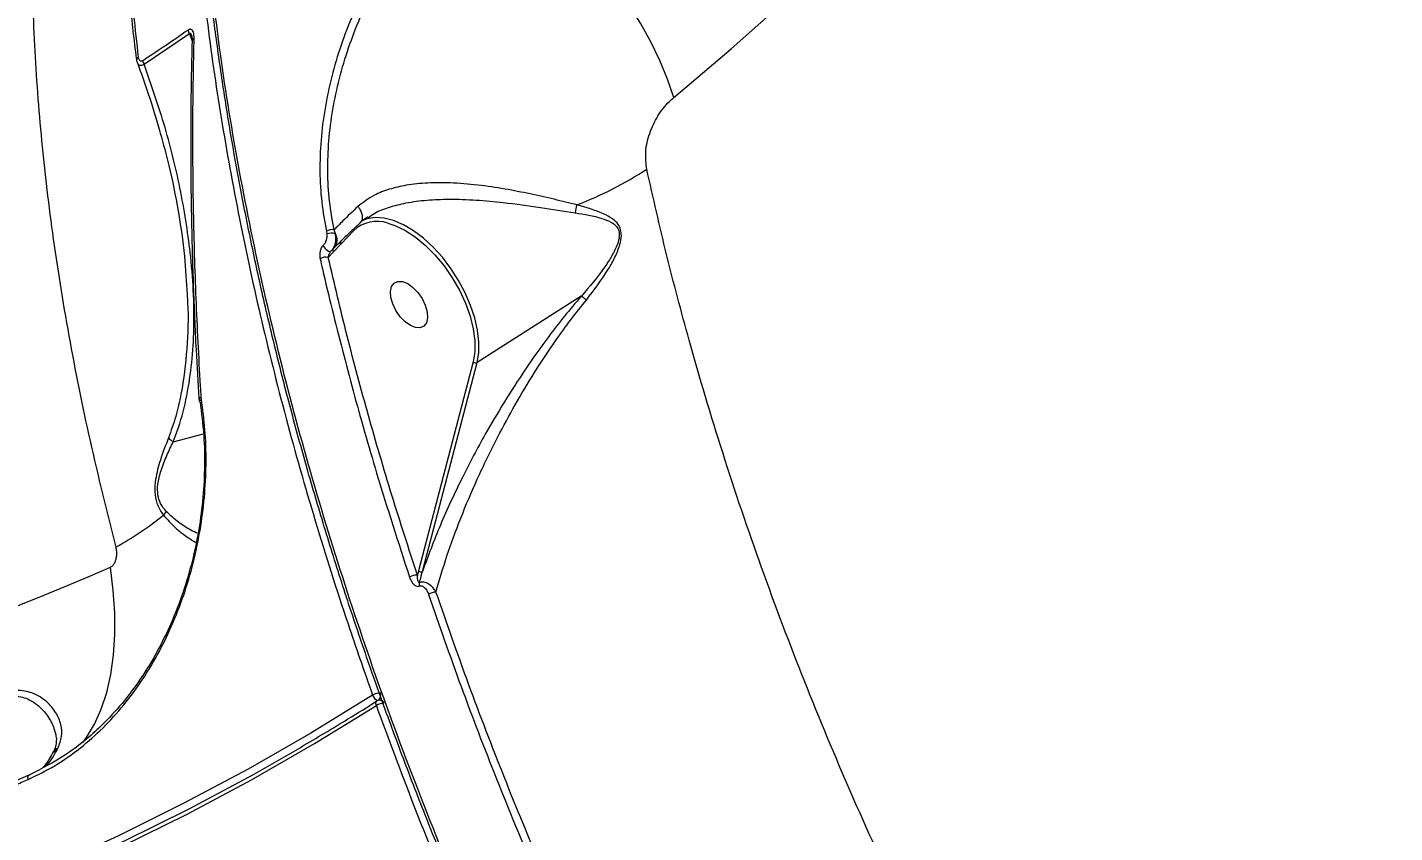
# Model space of a CAD drawing. Header units: millimetres. Extents: x -6028 to 5958, y -6064 to 4137.
# Drawn here: x 838.1 to 1073.1, y -1230.1 to -1091.8 of the extents above; entities that cross this region are included whole.
import ezdxf

# ---------------------------------------------------------------- set-up
doc = ezdxf.new("R2010")
doc.units = ezdxf.units.MM
for name, color, linetype in [('DIKOM_ОБЪЕКТ', 7, 'Continuous'), ('DIKOM_РАЗМЕР_ЗОНА', 7, 'Continuous'), ('DIKOM_РАЗМЕР_ОБЪЕКТА', 7, 'Continuous')]:
    doc.layers.add(name, color=color, linetype=linetype)
doc.styles.add('style1', font='arial.ttf', dxfattribs={"width": 0.8})
doc.dimstyles.new('1-50', dxfattribs={"dimtxt": 300, "dimasz": 200, "dimexe": 100, "dimexo": 0, "dimgap": 100, "dimtad": 1, "dimtxsty": 'style1', "dimcen": 200, "dimclrd": 7, "dimclre": 7, "dimclrt": 7, "dimadec": 1, "dimazin": 2, "dimtfac": 1, "dimtmove": 0, "dimatfit": 2, "dimfxl": 0, "dimlwd": 25, "dimlwe": 18, "dimarcsym": 0})

# ---------------------------------------------------------------- blocks, each defined once
blk = doc.blocks.new('*D9')
at = {"layer": 'Defpoints', "color": 0, "transparency": 16777216}
for p in [(-6027.56, 1459.58), (4556.58, 1382.7), (4556.58, -5964.37)]:
    blk.add_point(p, dxfattribs=at)
at = {"layer": 'DIKOM_РАЗМЕР_ЗОНА', "color": 7, "lineweight": 18, "transparency": 16777216}
for p, q in [((-6027.56, 1459.58), (-6027.56, -6064.37)), ((4556.58, 1382.7), (4556.58, -6064.37))]:
    blk.add_line(p, q, dxfattribs=at)
at = {"layer": 'DIKOM_РАЗМЕР_ЗОНА', "color": 7, "lineweight": 25, "transparency": 16777216}
blk.add_line((-5827.56, -5964.37), (4356.58, -5964.37), dxfattribs=at)
at = {"layer": 'DIKOM_РАЗМЕР_ЗОНА', "color": 7, "transparency": 16777216}
for points in [[(-5827.56, -5931.03), (-5827.56, -5997.7), (-6027.56, -5964.37)], [(4356.58, -5931.03), (4356.58, -5997.7), (4556.58, -5964.37)]]:
    blk.add_solid(points, dxfattribs=at)
at = {"layer": 'DIKOM_РАЗМЕР_ЗОНА', "color": 7, "transparency": 16777216, "insert": (157.08, -5711.2), "char_height": 300, "attachment_point": 5, "style": 'style1'}
blk.add_mtext('10600', dxfattribs=at)
blk = doc.blocks.new('*D11')
at = {"layer": 'Defpoints', "color": 0, "transparency": 16777216}
for p in [(259.43, 2965.58), (1920.55, -3002.33), (4022.59, -3002.33)]:
    blk.add_point(p, dxfattribs=at)
at = {"layer": 'DIKOM_РАЗМЕР_ОБЪЕКТА', "color": 7, "lineweight": 18, "transparency": 16777216}
for p, q in [((259.43, 2965.58), (4122.59, 2965.58)), ((1920.55, -3002.33), (4122.59, -3002.33))]:
    blk.add_line(p, q, dxfattribs=at)
at = {"layer": 'DIKOM_РАЗМЕР_ОБЪЕКТА', "color": 7, "lineweight": 25, "transparency": 16777216}
blk.add_line((4022.59, 2765.58), (4022.59, -2802.33), dxfattribs=at)
at = {"layer": 'DIKOM_РАЗМЕР_ОБЪЕКТА', "color": 7, "transparency": 16777216}
for points in [[(3989.25, 2765.58), (4055.92, 2765.58), (4022.59, 2965.58)], [(3989.25, -2802.33), (4055.92, -2802.33), (4022.59, -3002.33)]]:
    blk.add_solid(points, dxfattribs=at)
at = {"layer": 'DIKOM_РАЗМЕР_ОБЪЕКТА', "color": 7, "transparency": 16777216, "insert": (3769.41, -24.42), "char_height": 300, "attachment_point": 5, "rotation": 90, "style": 'style1'}
blk.add_mtext('6000', dxfattribs=at)
blk = doc.blocks.new('*D12')
at = {"layer": 'Defpoints', "color": 0, "transparency": 16777216}
for p in [(3056.58, 1987.9), (-4027.97, 676.5), (3056.58, -3714.77)]:
    blk.add_point(p, dxfattribs=at)
at = {"layer": 'DIKOM_РАЗМЕР_ОБЪЕКТА', "color": 7, "lineweight": 18, "transparency": 16777216}
for p, q in [((3056.58, 1987.9), (3056.58, -3814.77)), ((-4027.97, 676.5), (-4027.97, -3814.77))]:
    blk.add_line(p, q, dxfattribs=at)
at = {"layer": 'DIKOM_РАЗМЕР_ОБЪЕКТА', "color": 7, "lineweight": 25, "transparency": 16777216}
blk.add_line((-3827.97, -3714.77), (2856.58, -3714.77), dxfattribs=at)
at = {"layer": 'DIKOM_РАЗМЕР_ОБЪЕКТА', "color": 7, "transparency": 16777216}
for points in [[(-3827.97, -3681.44), (-3827.97, -3748.11), (-4027.97, -3714.77)], [(2856.58, -3681.44), (2856.58, -3748.11), (3056.58, -3714.77)]]:
    blk.add_solid(points, dxfattribs=at)
at = {"layer": 'DIKOM_РАЗМЕР_ОБЪЕКТА', "color": 7, "transparency": 16777216, "insert": (20, -3461.6), "char_height": 300, "attachment_point": 5, "style": 'style1'}
blk.add_mtext('7100', dxfattribs=at)

msp = doc.modelspace()

# ---------------------------------------------------------------- linework, layer by layer
at = {"layer": 'DIKOM_ОБЪЕКТ', "color": 7, "linetype": 'Continuous', "lineweight": 15}
for p, q in [((858.219, -1098.167), (866.009, -1092.878)), ((866.009, -1092.878), (866.501, -1094.355)), ((895.321, -1125.396), (893.801, -1126.82)), ((889.544, -1126.845), (889.607, -1127.31)), ((891.078, -1127.27), (890.873, -1126.6)), ((892.045, -1129.034), (894.225, -1126.701)), ((890.774, -1130.368), (892.045, -1129.034)), ((890.93, -1129.642), (890.793, -1129.772)), ((889.848, -1131.337), (890.774, -1130.368)), ((933.338, -1137.978), (915.447, -1149.382)), ((914.75, -1149.298), (905.357, -1185.177)), ((906.054, -1185.261), (915.447, -1149.382)), ((867.697, -1155.628), (867.695, -1155.583)), ((868.036, -1155.376), (868.034, -1155.33)), ((868.07, -1155.711), (868.036, -1155.376)), ((863.209, -1163.003), (868.423, -1161.632)), ((905.357, -1185.177), (905.171, -1185.893)), ((898.829, -1207.37), (899.076, -1207.39)), ((842.678, -1216.329), (842.698, -1216.291)), ((836.218, -1221.195), (838.482, -1220.206)), ((838.485, -1220.205), (838.549, -1220.186))]:
    msp.add_line(p, q, dxfattribs=at)
at = {"layer": 'DIKOM_ОБЪЕКТ', "color": 7, "linetype": 'Continuous', "lineweight": 15, "flags": 128}
for points in [[(949.237, -1103.867), (959.102, -1095.513), (968.784, -1086.866), (978.279, -1077.933), (987.582, -1068.718), (996.688, -1059.226), (1005.591, -1049.463), (1014.287, -1039.433), (1022.77, -1029.143), (1031.037, -1018.598), (1039.082, -1007.803), (1046.902, -996.765), (1054.491, -985.49), (1061.846, -973.984), (1068.963, -962.253)], [(949.237, -1103.867), (948.164, -1100.731), (946.841, -1097.544), (945.28, -1094.334), (943.495, -1091.132), (941.503, -1087.967), (939.322, -1084.867), (936.971, -1081.86), (934.473, -1078.975), (931.849, -1076.237), (929.124, -1073.671), (926.323, -1071.301), (923.472, -1069.149), (920.595, -1067.233), (917.72, -1065.572), (914.872, -1064.181)], [(915.447, -1149.382), (915.721, -1147.705), (915.744, -1145.844), (915.513, -1143.839), (915.034, -1141.734), (914.318, -1139.574), (913.38, -1137.407), (912.241, -1135.279), (910.924, -1133.237), (909.459, -1131.324), (907.877, -1129.583), (906.213, -1128.051), (904.503, -1126.761), (902.784, -1125.741), (901.093, -1125.014), (899.467, -1124.595), (897.941, -1124.493), (896.548, -1124.711), (895.774, -1125)], [(900.094, -1125.444), (901.282, -1125.836), (903.025, -1126.674), (904.786, -1127.821), (906.521, -1129.248), (908.188, -1130.921), (909.748, -1132.801), (911.162, -1134.841), (912.397, -1136.992), (913.423, -1139.203), (914.214, -1141.419), (914.752, -1143.588), (915.024, -1145.657), (915.039, -1147.337)], [(888.981, -1129.286), (889.096, -1129.514), (889.257, -1129.74), (889.451, -1129.947), (889.663, -1130.118), (889.875, -1130.24), (890.071, -1130.302), (890.234, -1130.299), (890.351, -1130.232)], [(901.821, -1135.455), (902.617, -1135.486), (903.503, -1135.838), (904.407, -1136.482), (905.257, -1137.366), (905.983, -1138.419), (906.526, -1139.555), (906.843, -1140.682), (906.908, -1141.709), (906.716, -1142.553), (906.281, -1143.145), (905.64, -1143.438), (904.844, -1143.407), (903.958, -1143.055), (903.054, -1142.411), (902.204, -1141.527), (901.478, -1140.474), (900.934, -1139.338), (900.617, -1138.211), (900.553, -1137.183), (900.745, -1136.34), (901.18, -1135.748), (901.821, -1135.455)], [(915.039, -1147.337), (915.023, -1147.575), (914.75, -1149.298)], [(868.034, -1155.33), (867.912, -1155.378), (867.814, -1155.431), (867.745, -1155.487), (867.705, -1155.544), (867.695, -1155.59)], [(868.036, -1155.376), (867.913, -1155.422), (867.815, -1155.472), (867.745, -1155.526), (867.706, -1155.582), (867.697, -1155.627)], [(868.07, -1155.711), (867.962, -1155.769), (867.873, -1155.832), (867.806, -1155.896), (867.761, -1155.96), (867.741, -1156.023), (867.741, -1156.067)], [(847.714, -1214.584), (848.303, -1213.792), (849.688, -1211.517), (850.856, -1208.945), (851.797, -1206.097), (852.505, -1202.995), (852.974, -1199.662), (853.2, -1196.125), (853.181, -1192.412), (852.918, -1188.55), (852.412, -1184.571)], [(897.475, -1206.529), (886.879, -1213.03), (876.064, -1219.224), (865.04, -1225.106), (853.812, -1230.673), (842.388, -1235.921), (830.777, -1240.847), (818.984, -1245.446), (807.018, -1249.717), (794.887, -1253.657), (782.599, -1257.262), (770.162, -1260.531), (757.584, -1263.461), (744.873, -1266.051), (732.038, -1268.298), (719.086, -1270.202), (706.027, -1271.761), (692.869, -1272.974), (679.621, -1273.84), (666.291, -1274.359), (652.888, -1274.53), (639.421, -1274.353)], [(898.116, -1208.316), (898.066, -1208.142), (898.041, -1207.978), (898.044, -1207.828), (898.075, -1207.699), (898.131, -1207.596), (898.21, -1207.522), (898.21, -1207.522)], [(639.283, -1276.345), (652.791, -1276.522), (666.234, -1276.351), (679.604, -1275.83), (692.893, -1274.962), (706.09, -1273.745), (719.189, -1272.182), (732.179, -1270.272), (745.053, -1268.018), (757.803, -1265.42), (770.419, -1262.481), (782.893, -1259.203), (795.218, -1255.586), (807.386, -1251.635), (819.388, -1247.351), (831.216, -1242.738), (842.863, -1237.797), (854.321, -1232.533), (865.583, -1226.95), (876.64, -1221.05), (887.487, -1214.837), (898.116, -1208.316)], [(885.382, -1215.418), (876.966, -1220.2), (865.915, -1226.096), (854.661, -1231.677), (843.21, -1236.937), (831.57, -1241.874), (819.75, -1246.485), (807.755, -1250.766), (795.596, -1254.715), (783.278, -1258.329), (770.812, -1261.606), (758.203, -1264.543), (745.462, -1267.139), (732.596, -1269.391), (719.614, -1271.3), (706.524, -1272.862), (693.335, -1274.078), (680.055, -1274.946), (666.693, -1275.466), (653.258, -1275.637), (639.759, -1275.46)], [(838.292, -1221.005), (838.265, -1220.85), (838.256, -1220.703), (838.264, -1220.567), (838.29, -1220.448), (838.333, -1220.347), (838.392, -1220.269), (838.465, -1220.215), (838.485, -1220.205)]]:
    msp.add_lwpolyline(points, dxfattribs=at)
at = {"layer": 'DIKOM_ОБЪЕКТ', "color": 7, "linetype": 'Continuous', "lineweight": 15}
for centre, radius, start, end in [((867.339, -1091.965), 1.613, 191.74581, 214.46777), ((866.881, -1094.09), 0.387, 101.19977, 169.24218), ((857.473, -1097.413), 0.521, 113.70062, 179.08596), ((859.585, -1097.276), 1.632, 190.62283, 213.10686), ((909.92, -1063.224), 63.292, 290.98546, 303.21029), ((937.284, -1124.079), 5.016, 159.45002, 175.40431), ((898.24, -1131.119), 5.97, 71.90283, 132.26038), ((890.529, -1128.461), 1.892, 79.53469, 121.36024), ((890.403, -1129.518), 2.347, 73.294, 109.83068), ((889.359, -1128.354), 2.032, 320.65068, 32.21643), ((894.655, -1126.371), 0.542, 194.43575, 217.39337), ((891.106, -1130.078), 0.441, 140.43918, 221.16801), ((892.386, -1128.743), 0.448, 142.08373, 220.49342), ((889.441, -1133.145), 1.854, 77.31252, 122.07887), ((915.158, -1148.847), 0.608, 227.79444, 298.33096), ((867.927, -1156.031), 0.189, 190.82577, 237.74558), ((823.079, -1127.027), 61.974, 299.2287, 308.36289), ((863.852, -1176.852), 2.617, 134.43959, 151.93467), ((679.474, -787.581), 433.023, 275.91279, 293.53909), ((905.079, -1188.232), 2.342, 87.74432, 122.56521), ((905.766, -1184.726), 0.608, 227.79444, 298.33096), ((906.548, -1187.539), 1.072, 162.77926, 193.78099), ((908.393, -1191.312), 2.479, 90.62079, 122.18981), ((898.829, -1208.648), 2.515, 90.35035, 122.56078), ((898.871, -1206.104), 1.459, 196.93322, 248.17046), ((898.746, -1208.367), 1, 85.25648, 122.39774), ((897.692, -1206.546), 1.195, 315.18164, 20.18336), ((898.724, -1208.118), 0.756, 15.50386, 82.04648), ((899.483, -1210.455), 2.539, 90.69499, 122.58346), ((844.068, -1217.052), 1.567, 115.02125, 150.96658), ((668.145, -834.407), 422.384, 293.41931, 293.75496)]:
    msp.add_arc(centre, radius, start, end, dxfattribs=at)
for points, knots in [([(1044.382, -873.65), (1046.016, -875.991), (1050.453, -882.346), (1058.629, -892.904), (1069.169, -905.34), (1080.789, -917.928), (1093.411, -930.604), (1106.985, -943.311), (1121.474, -956.009), (1136.874, -968.677), (1153.14, -981.294), (1170.215, -993.821), (1188.018, -1006.201), (1206.466, -1018.375), (1225.508, -1030.303), (1245.125, -1041.961), (1265.271, -1053.334), (1285.88, -1064.389), (1306.854, -1075.076), (1328.098, -1085.345), (1349.546, -1095.158), (1371.167, -1104.491), (1392.922, -1113.338), (1414.741, -1121.675), (1436.523, -1129.465), (1458.167, -1136.671), (1479.603, -1143.263), (1500.791, -1149.22), (1521.701, -1154.543), (1542.271, -1159.222), (1562.405, -1163.236), (1582.009, -1166.566), (1600.128, -1169.07), (1616.836, -1170.853), (1632.219, -1172.023), (1647.096, -1172.666), (1661.4, -1172.778), (1675.008, -1172.364), (1687.883, -1171.423), (1698.805, -1170.157), (1705.271, -1169.07), (1707.906, -1168.627)], [0, 0, 0, 0, 0.0156527, 0.0424896, 0.0694114, 0.0963762, 0.1233409, 0.1502626, 0.1770997, 0.2039369, 0.2308584, 0.2578232, 0.284788, 0.3117096, 0.3385468, 0.3653838, 0.3923055, 0.4192702, 0.446235, 0.4731567, 0.4999936, 0.5268307, 0.5537525, 0.5807171, 0.6076819, 0.6346036, 0.6614406, 0.6882777, 0.7151994, 0.7421641, 0.7691289, 0.7960503, 0.8228874, 0.8459665, 0.8691682, 0.8923973, 0.9156263, 0.9388281, 0.9615879, 0.984348, 1, 1, 1, 1]), ([(897.243, -915.805), (894.941, -919.546), (890.212, -927.231), (884.119, -940.046), (878.736, -953.891), (874.278, -968.609), (870.75, -984.165), (868.145, -1000.523), (866.461, -1017.624), (865.704, -1035.387), (865.879, -1053.731), (866.947, -1071.724), (868.759, -1089.268), (871.172, -1106.274), (874.277, -1123.606), (878.058, -1141.186), (882.477, -1158.855), (887.525, -1176.568), (892.543, -1192.441), (896.047, -1202.45), (897.475, -1206.529)], [0, 0, 0, 0, 0.0574855, 0.1180997, 0.1786173, 0.2389445, 0.2992719, 0.3597893, 0.4204035, 0.4810178, 0.5415354, 0.6018626, 0.6537402, 0.7058932, 0.7581081, 0.8103229, 0.8624761, 0.913644, 0.9648121, 1, 1, 1, 1]), ([(722.659, -1215.457), (723.635, -1209.312), (725.587, -1197.021), (728.995, -1178.891), (732.753, -1161.03), (737.032, -1142.895), (741.847, -1124.634), (747.227, -1106.371), (753.049, -1088.587), (759.311, -1071.37), (766, -1054.8), (772.892, -1039.411), (779.941, -1025.205), (787.102, -1012.156), (794.567, -999.898), (802.321, -988.512), (810.342, -978.063), (818.629, -968.579), (827.159, -960.152), (835.952, -952.811), (844.878, -946.714), (853.727, -941.961), (862.425, -938.629), (868.87, -936.788), (872.461, -936.412), (873.218, -936.333)], [0, 0, 0, 0, 0.0407531, 0.0815061, 0.122665, 0.1638237, 0.2093236, 0.2548588, 0.3003584, 0.3471993, 0.3940787, 0.4409187, 0.4849875, 0.5290893, 0.5731572, 0.6184971, 0.663874, 0.7092134, 0.7561928, 0.803173, 0.8508272, 0.8984822, 0.9432401, 0.9880331, 1, 1, 1, 1]), ([(862.443, -976.113), (861.698, -977.331), (858.673, -982.28), (854.402, -991.686), (849.609, -1004.237), (845.796, -1017.342), (842.764, -1031.278), (840.574, -1046.052), (839.241, -1061.627), (838.793, -1077.566), (839.187, -1093.789), (840.366, -1110.219), (842.342, -1127.215), (845.157, -1144.75), (848.747, -1162.759), (851.81, -1174.995), (853.341, -1181.11)], [0, 0, 0, 0, 0.0258106, 0.1048307, 0.179047, 0.2533224, 0.3275399, 0.4039209, 0.4803626, 0.5567441, 0.6296187, 0.7025463, 0.7754215, 0.8502621, 0.9251593, 1, 1, 1, 1]), ([(857.264, -1096.937), (856.71, -1092.115), (855.604, -1082.47), (854.603, -1068.309), (854.047, -1054.368), (854.126, -1045.332), (854.166, -1040.814)], [0, 0, 0, 0, 0.2491209, 0.4982426, 0.7491206, 1, 1, 1, 1]), ([(902.97, -1074.123), (901.719, -1075.897), (899.415, -1079.166), (896.482, -1084.402), (894.044, -1089.541), (891.996, -1094.857), (890.383, -1100.283), (889.22, -1105.751), (888.525, -1111.212), (888.347, -1116.594), (888.629, -1121.856), (889.239, -1125.184), (889.544, -1126.845)], [0, 0, 0, 0, 0.11668125, 0.21508447, 0.31379749, 0.41220189, 0.51006029, 0.60822683, 0.70608456, 0.80395488, 0.9021335, 1, 1, 1, 1]), ([(890.873, -1126.6), (890.575, -1124.975), (889.978, -1121.718), (889.704, -1116.569), (889.881, -1111.302), (890.565, -1105.956), (891.707, -1100.602), (893.291, -1095.29), (895.302, -1090.084), (897.695, -1085.05), (900.572, -1079.921), (902.833, -1076.718), (904.06, -1074.98)], [0, 0, 0, 0, 0.09777306, 0.19585847, 0.29363184, 0.39145778, 0.48959397, 0.58742491, 0.68589649, 0.78468072, 0.88315455, 1, 1, 1, 1]), ([(1342.219, -1601.168), (1339.601, -1601.591), (1332.547, -1602.73), (1320.618, -1603.637), (1306.354, -1603.599), (1291.506, -1602.385), (1276.111, -1599.969), (1260.207, -1596.325), (1244.147, -1591.534), (1227.987, -1585.641), (1211.789, -1578.71), (1195.288, -1570.63), (1178.529, -1561.379), (1161.566, -1550.961), (1144.772, -1539.606), (1128.201, -1527.374), (1111.901, -1514.345), (1095.605, -1500.307), (1079.372, -1485.264), (1063.262, -1469.247), (1047.812, -1452.802), (1033.051, -1436.034), (1018.989, -1419.044), (1005.219, -1401.355), (991.797, -1382.996), (978.776, -1364.012), (966.27, -1344.555), (954.329, -1324.677), (942.991, -1304.438), (932.228, -1283.768), (922.104, -1262.722), (912.669, -1241.366), (904.133, -1220.169), (896.502, -1199.202), (889.764, -1178.525), (883.813, -1157.803), (878.696, -1137.105), (874.474, -1116.515), (871.362, -1097.656), (870, -1085.847), (869.398, -1080.624)], [0, 0, 0, 0, 0.0156515, 0.0421673, 0.0687038, 0.0952198, 0.1225059, 0.1498143, 0.1771005, 0.2036164, 0.2301528, 0.2566688, 0.2839549, 0.3112633, 0.3385496, 0.3650654, 0.391602, 0.4181179, 0.4454041, 0.4727125, 0.4999987, 0.5255599, 0.5511394, 0.5767007, 0.6029495, 0.6292179, 0.6554666, 0.6819826, 0.7085191, 0.7350351, 0.7623213, 0.7896298, 0.8169161, 0.8434321, 0.8699686, 0.8964846, 0.9237708, 0.9510793, 0.9783655, 1, 1, 1, 1]), ([(856.954, -1097.405), (856.944, -1097.334), (856.502, -1094.059), (855.976, -1089.217), (855.56, -1084.5), (855.42, -1082.909)], [0, 0, 0, 0, 0.01457, 0.6677799, 1, 1, 1, 1]), ([(1341.008, -1601.411), (1340.497, -1601.506), (1337.789, -1602.011), (1332.75, -1602.648), (1325.905, -1603.311), (1318.947, -1603.667), (1311.905, -1603.745), (1304.777, -1603.538), (1297.559, -1603.05), (1290.25, -1602.279), (1282.848, -1601.227), (1275.351, -1599.893), (1267.757, -1598.277), (1260.064, -1596.377), (1252.268, -1594.193), (1244.376, -1591.726), (1236.415, -1588.984), (1228.416, -1585.978), (1220.403, -1582.715), (1212.379, -1579.198), (1204.341, -1575.426), (1196.287, -1571.4), (1188.212, -1567.117), (1180.116, -1562.577), (1171.997, -1557.778), (1163.851, -1552.72), (1155.676, -1547.399), (1147.474, -1541.817), (1139.264, -1535.987), (1131.081, -1529.933), (1122.955, -1523.675), (1114.896, -1517.223), (1106.898, -1510.573), (1098.96, -1503.724), (1091.078, -1496.674), (1083.249, -1489.42), (1075.472, -1481.962), (1067.744, -1474.296), (1060.064, -1466.421), (1052.429, -1458.332), (1044.854, -1450.047), (1037.373, -1441.6), (1030.012, -1433.021), (1022.782, -1424.324), (1015.676, -1415.5), (1008.693, -1406.55), (1001.833, -1397.473), (995.095, -1388.268), (988.479, -1378.938), (981.987, -1369.481), (975.617, -1359.898), (969.37, -1350.188), (963.254, -1340.361), (957.283, -1330.445), (951.478, -1320.469), (945.851, -1310.454), (940.402, -1300.403), (935.132, -1290.316), (930.039, -1280.193), (925.124, -1270.034), (920.386, -1259.839), (915.827, -1249.608), (911.445, -1239.341), (907.242, -1229.039), (903.22, -1218.707), (899.388, -1208.367), (895.758, -1198.053), (892.34, -1187.791), (889.137, -1177.589), (886.147, -1167.447), (883.371, -1157.362), (880.807, -1147.335), (878.456, -1137.367), (876.318, -1127.458), (874.393, -1117.608), (872.681, -1107.816), (871.189, -1098.089), (869.988, -1089.166), (869.385, -1083.537), (869.123, -1081.088)], [0, 0, 0, 0, 0.0030782, 0.0163405, 0.0296135, 0.0428228, 0.055974, 0.0690814, 0.0821601, 0.0952248, 0.1082899, 0.1213668, 0.1344688, 0.1476106, 0.1608066, 0.1740715, 0.1873725, 0.2006224, 0.2138062, 0.2269396, 0.2400371, 0.2531137, 0.2661847, 0.279263, 0.2923601, 0.3054908, 0.3186699, 0.3319123, 0.3452118, 0.3584902, 0.371691, 0.3848363, 0.3979408, 0.4110198, 0.4240877, 0.4371602, 0.4502468, 0.4633624, 0.4765219, 0.4897402, 0.5030275, 0.5163125, 0.5295082, 0.5426617, 0.5557837, 0.5688851, 0.5819761, 0.5950675, 0.608168, 0.6212865, 0.6344338, 0.6476206, 0.6608573, 0.674109, 0.6873214, 0.7004888, 0.7136219, 0.7267314, 0.7398275, 0.7529211, 0.7660213, 0.7791364, 0.7922771, 0.8054535, 0.8186766, 0.8319339, 0.8451661, 0.8583476, 0.8714922, 0.8846101, 0.897712, 0.9108083, 0.923909, 0.9370216, 0.9501565, 0.963324, 0.9765346, 0.9897901, 1, 1, 1, 1]), ([(865.76, -1092.293), (865.289, -1092.622), (862.936, -1094.268), (860.34, -1096.025), (858.202, -1097.432), (857.982, -1097.577)], [0, 0, 0, 0, 0.1831651, 0.9158801, 1, 1, 1, 1]), ([(866.806, -1093.711), (866.793, -1093.36), (866.774, -1092.862), (866.545, -1092.373), (866.325, -1092.175), (866.072, -1092.145), (865.888, -1092.208), (865.786, -1092.276), (865.76, -1092.293)], [0, 0, 0, 0, 0.4029603, 0.5733134, 0.7451117, 0.8533541, 0.9617077, 1, 1, 1, 1]), ([(866.009, -1092.878), (866.016, -1092.866), (866.029, -1092.841), (866.056, -1092.811), (866.081, -1092.799), (866.109, -1092.798), (866.143, -1092.808), (866.227, -1092.879), (866.33, -1093.073), (866.396, -1093.259), (866.433, -1093.362)], [0, 0, 0, 0, 0.05223315, 0.10621612, 0.16055428, 0.1774114, 0.23614893, 0.31389821, 0.62203217, 1, 1, 1, 1]), ([(867.686, -1155.591), (867.514, -1152.797), (867.116, -1146.321), (866.693, -1136.252), (866.382, -1125.366), (866.252, -1114.553), (866.277, -1104.086), (866.432, -1097.283), (866.507, -1094.019)], [0, 0, 0, 0, 0.1330431, 0.3083696, 0.4839857, 0.660084, 0.8368559, 1, 1, 1, 1]), ([(866.495, -1094.018), (866.498, -1093.959), (866.508, -1093.762), (866.479, -1093.521), (866.445, -1093.408), (866.434, -1093.37)], [0, 0, 0, 0, 0.2230221, 0.7440139, 1, 1, 1, 1]), ([(868.034, -1155.33), (867.994, -1154.7), (867.797, -1151.548), (867.345, -1143.377), (866.841, -1130.896), (866.585, -1117.229), (866.574, -1104.829), (866.729, -1097.417), (866.806, -1093.711)], [0, 0, 0, 0, 0.0299889, 0.1499478, 0.3900563, 0.6301647, 0.8150822, 1, 1, 1, 1]), ([(857.982, -1097.577), (857.934, -1097.603), (857.833, -1097.658), (857.675, -1097.662), (857.523, -1097.587), (857.348, -1097.367), (857.298, -1097.111), (857.264, -1096.937)], [0, 0, 0, 0, 0.1212783, 0.2522811, 0.4115701, 0.5993469, 1, 1, 1, 1]), ([(857.1, -1097.967), (857.072, -1097.903), (856.992, -1097.724), (856.977, -1097.527), (856.967, -1097.401)], [0, 0, 0, 0, 0.3569228, 1, 1, 1, 1]), ([(857.104, -1097.98), (857.106, -1097.998), (857.127, -1098.166), (857.361, -1098.313), (857.766, -1098.349), (858.081, -1098.222), (858.219, -1098.167)], [0, 0, 0, 0, 0.045667, 0.4243599, 0.7487173, 1, 1, 1, 1]), ([(861.02, -1110.011), (860.979, -1109.852), (860.408, -1107.649), (859.144, -1103.621), (857.772, -1099.798), (857.117, -1097.975)], [0, 0, 0, 0, 0.0391009, 0.5418471, 1, 1, 1, 1]), ([(863.209, -1163.003), (863.443, -1162.401), (864.346, -1160.079), (865.498, -1155.805), (866.402, -1150.144), (866.815, -1144.129), (866.773, -1137.821), (866.162, -1129.729), (864.659, -1120.09), (861.992, -1109.004), (859.476, -1101.777), (858.219, -1098.167)], [0, 0, 0, 0, 0.03107158, 0.11983905, 0.20895376, 0.29792973, 0.39682518, 0.49574359, 0.6636325, 0.83197286, 1, 1, 1, 1]), ([(944.586, -1116.179), (944.472, -1115.209), (944.238, -1113.237), (944.992, -1109.967), (946.43, -1106.941), (947.988, -1104.958), (948.986, -1104.087), (949.237, -1103.867)], [0, 0, 0, 0, 0.21871283, 0.44478587, 0.67941239, 0.91919803, 1, 1, 1, 1]), ([(860.999, -1109.971), (861.509, -1111.834), (862.72, -1116.26), (864.11, -1123.331), (865.214, -1130.742), (865.473, -1135.541), (865.591, -1137.743)], [0, 0, 0, 0, 0.20349271, 0.48323986, 0.76294668, 1, 1, 1, 1]), ([(1328.002, -1543.282), (1323.542, -1542.888), (1314.618, -1542.099), (1300.792, -1539.592), (1286.56, -1536.093), (1271.92, -1531.473), (1256.923, -1525.746), (1241.896, -1519.033), (1226.894, -1511.38), (1211.966, -1502.854), (1196.869, -1493.315), (1181.651, -1482.754), (1166.363, -1471.183), (1151.337, -1458.853), (1136.619, -1445.825), (1122.247, -1432.171), (1107.99, -1417.672), (1093.906, -1402.344), (1080.048, -1386.22), (1066.714, -1369.645), (1053.937, -1352.685), (1041.74, -1335.413), (1029.93, -1317.558), (1018.568, -1299.158), (1007.705, -1280.264), (997.57, -1261.275), (988.183, -1242.256), (979.546, -1223.272), (971.527, -1204.031), (964.184, -1184.591), (957.552, -1165.012), (952.2, -1147.078), (947.881, -1130.789), (945.685, -1121.052), (944.586, -1116.179)], [0, 0, 0, 0, 0.0311784, 0.0623811, 0.0935593, 0.1256442, 0.1577553, 0.1898401, 0.2210202, 0.2522243, 0.2834045, 0.3154899, 0.347601, 0.3796861, 0.410889, 0.4421159, 0.4733189, 0.5054256, 0.5375585, 0.5696653, 0.6009196, 0.6321979, 0.6634521, 0.69561, 0.7277939, 0.7599519, 0.7912842, 0.8226406, 0.8539729, 0.886209, 0.9184711, 0.9507073, 0.9753304, 1, 1, 1, 1]), ([(932.587, -1122.319), (931.296, -1121.999), (928.711, -1121.359), (924.563, -1120.421), (920.166, -1119.559), (915.544, -1118.864), (911.06, -1118.491), (906.927, -1118.503), (903.41, -1118.862), (900.338, -1119.586), (897.401, -1120.693), (895.837, -1121.903), (894.946, -1122.592)], [0, 0, 0, 0, 0.1075947, 0.2154933, 0.3229199, 0.4368071, 0.5505789, 0.6441634, 0.7376633, 0.8166147, 0.895512, 1, 1, 1, 1]), ([(894.946, -1122.592), (894.057, -1123.439), (892.583, -1124.845), (891.359, -1126.101), (890.873, -1126.6)], [0, 0, 0, 0, 0.6025777, 1, 1, 1, 1]), ([(894.946, -1122.592), (894.974, -1122.626), (895.13, -1122.819), (895.415, -1123.259), (895.675, -1123.931), (895.717, -1124.618), (895.581, -1125.133), (895.359, -1125.316), (895.281, -1125.38)], [0, 0, 0, 0, 0.0357671, 0.2003045, 0.4258018, 0.6512866, 0.8768121, 1, 1, 1, 1]), ([(896.693, -1124.493), (897.065, -1124.224), (898.119, -1123.464), (900.371, -1122.664), (903.362, -1121.891), (906.805, -1121.448), (910.868, -1121.285), (915.285, -1121.445), (920.599, -1121.942), (926.395, -1122.74), (930.32, -1123.365), (932.284, -1123.678)], [0, 0, 0, 0, 0.0446269, 0.1261516, 0.2077513, 0.306311, 0.4049764, 0.5270509, 0.6492514, 0.8245034, 1, 1, 1, 1]), ([(934.214, -1138.668), (935.545, -1136.928), (937.349, -1134.57), (939.161, -1131.293), (939.949, -1129.371), (940.275, -1127.742), (940.153, -1126.551), (939.644, -1125.51), (938.615, -1124.593), (936.318, -1123.39), (934.153, -1122.768), (932.587, -1122.319)], [0, 0, 0, 0, 0.26576997, 0.36028444, 0.45433484, 0.51778071, 0.56330744, 0.60859381, 0.68033065, 0.76888851, 1, 1, 1, 1]), ([(896.665, -1124.406), (896.642, -1124.419), (896.125, -1124.702), (895.671, -1125.049), (895.336, -1125.415), (895.327, -1125.425)], [0, 0, 0, 0, 0.0435887, 0.9735688, 1, 1, 1, 1]), ([(932.284, -1123.678), (933.848, -1123.938), (935.994, -1124.296), (938.307, -1125.147), (939.336, -1125.852), (939.835, -1126.743), (939.911, -1127.818), (939.495, -1129.313), (938.621, -1131.075), (936.633, -1134.124), (934.796, -1136.38), (933.348, -1137.974), (933.346, -1137.975)], [0, 0, 0, 0, 0.2369788, 0.325275, 0.3938178, 0.4351354, 0.4764572, 0.5364573, 0.6308614, 0.7257839, 0.9996809, 1, 1, 1, 1]), ([(889.607, -1127.31), (889.607, -1127.554), (889.607, -1127.997), (889.438, -1128.608), (889.22, -1129.037), (889.05, -1129.215), (888.981, -1129.286)], [0, 0, 0, 0, 0.3466962, 0.6312624, 0.8513109, 1, 1, 1, 1]), ([(890.351, -1130.232), (890.459, -1130.12), (890.72, -1129.85), (891.025, -1129.208), (891.214, -1128.297), (891.126, -1127.629), (891.078, -1127.27)], [0, 0, 0, 0, 0.1616015, 0.3913287, 0.6723974, 1, 1, 1, 1]), ([(893.801, -1126.82), (893.765, -1126.854), (893.06, -1127.515), (892.084, -1128.472), (891.249, -1129.328), (890.937, -1129.646)], [0, 0, 0, 0, 0.0330883, 0.6396184, 1, 1, 1, 1]), ([(888.981, -1129.286), (888.949, -1129.317), (888.827, -1129.435), (888.63, -1129.735), (888.441, -1130.251), (888.353, -1130.908), (888.421, -1131.345), (888.456, -1131.574)], [0, 0, 0, 0, 0.0579584, 0.2244955, 0.4300426, 0.7004753, 1, 1, 1, 1]), ([(890.793, -1129.772), (890.662, -1129.908), (890.514, -1130.062), (890.368, -1130.215), (890.351, -1130.232)], [0, 0, 0, 0, 0.886391, 1, 1, 1, 1]), ([(888.456, -1131.574), (888.589, -1132.152), (889.25, -1135.041), (891.049, -1142.582), (894.076, -1154.258), (898.431, -1169.587), (901.891, -1180.292), (903.819, -1186.259)], [0, 0, 0, 0, 0.0321571, 0.1607925, 0.4182833, 0.675774, 1, 1, 1, 1]), ([(889.848, -1131.337), (889.878, -1131.217), (889.934, -1130.997), (890.058, -1130.684), (890.175, -1130.457), (890.262, -1130.331), (890.312, -1130.27), (890.339, -1130.244), (890.351, -1130.232)], [0, 0, 0, 0, 0.3535962, 0.6500361, 0.8418635, 0.9245389, 0.9644312, 1, 1, 1, 1]), ([(905.171, -1185.893), (903.682, -1181.314), (900.704, -1172.157), (896.708, -1158.479), (893.032, -1144.85), (890.909, -1135.841), (889.848, -1131.337)], [0, 0, 0, 0, 0.24931394, 0.49862839, 0.74931524, 1, 1, 1, 1]), ([(865.591, -1137.743), (865.625, -1138.204), (865.856, -1141.329), (865.648, -1147.081), (864.881, -1153.6), (863.706, -1158.682), (862.831, -1161.117), (862.394, -1162.335)], [0, 0, 0, 0, 0.0540368, 0.3658629, 0.6792799, 0.8396741, 1, 1, 1, 1]), ([(933.338, -1137.978), (932.366, -1139.119), (930.422, -1141.402), (927.185, -1145.607), (923.677, -1150.545), (920.062, -1156.166), (916.419, -1162.357), (912.651, -1169.47), (908.953, -1177.403), (907.021, -1182.642), (906.054, -1185.261)], [0, 0, 0, 0, 0.0717658, 0.1435713, 0.2576765, 0.3721853, 0.4865172, 0.6397329, 0.8198582, 1, 1, 1, 1]), ([(908.366, -1188.833), (908.959, -1186.779), (910.146, -1182.667), (912.548, -1176.162), (915.443, -1169.335), (918.608, -1162.808), (921.933, -1156.662), (925.252, -1151.09), (928.492, -1146.201), (931.494, -1142.045), (933.307, -1139.793), (934.214, -1138.668)], [0, 0, 0, 0, 0.1352776, 0.2707745, 0.4060431, 0.549022, 0.6552676, 0.7616625, 0.8676956, 0.9338665, 1, 1, 1, 1]), ([(933.346, -1137.975), (933.345, -1137.975), (933.344, -1137.975), (933.341, -1137.976), (933.339, -1137.977), (933.338, -1137.978)], [0, 0, 0, 0, 0.23559391, 0.55660319, 1, 1, 1, 1]), ([(934.214, -1138.668), (934.184, -1138.643), (933.998, -1138.488), (933.651, -1138.205), (933.454, -1138.056), (933.346, -1137.975)], [0, 0, 0, 0, 0.0793486, 0.4971112, 1, 1, 1, 1]), ([(838.292, -1221.005), (839.846, -1220.248), (842.952, -1218.734), (847.252, -1215.701), (851.206, -1212.196), (854.778, -1208.257), (858.009, -1203.884), (860.851, -1199.115), (863.293, -1194.029), (865.314, -1188.69), (866.885, -1183.165), (868.013, -1177.532), (868.695, -1171.897), (868.919, -1166.343), (868.753, -1160.912), (868.298, -1157.443), (868.07, -1155.711)], [0, 0, 0, 0, 0.0751076, 0.1502154, 0.2212814, 0.292578, 0.363645, 0.4347699, 0.5061236, 0.5772479, 0.6483396, 0.7196593, 0.7907512, 0.8604284, 0.9303193, 1, 1, 1, 1]), ([(867.742, -1156.066), (867.738, -1156.042), (867.715, -1155.898), (867.707, -1155.75), (867.7, -1155.627)], [0, 0, 0, 0, 0.1684636, 1, 1, 1, 1]), ([(867.826, -1156.191), (868.067, -1158.061), (868.549, -1161.8), (868.655, -1167.532), (868.321, -1173.206), (867.554, -1178.759), (866.353, -1184.26), (864.705, -1189.632), (862.636, -1194.81), (860.161, -1199.728), (857.284, -1204.31), (854.049, -1208.511), (849.939, -1212.836), (844.824, -1217.013), (840.641, -1219.128), (838.549, -1220.186)], [0, 0, 0, 0, 0.0766081, 0.1532166, 0.2242321, 0.2954732, 0.3664889, 0.437487, 0.5087108, 0.5797094, 0.6506983, 0.7219123, 0.7929009, 0.8964503, 1, 1, 1, 1]), ([(862.394, -1162.335), (861.912, -1163.589), (861.238, -1165.34), (860.514, -1167.793), (860.121, -1169.616), (859.973, -1171.634), (860.369, -1173.756), (861.042, -1174.962), (861.49, -1175.551), (861.542, -1175.621)], [0, 0, 0, 0, 0.2865129, 0.4002739, 0.5163002, 0.6574653, 0.7993939, 0.976352, 1, 1, 1, 1]), ([(862.394, -1162.335), (862.409, -1162.354), (862.496, -1162.466), (862.729, -1162.699), (863.034, -1162.895), (863.201, -1163.002)], [0, 0, 0, 0, 0.0843584, 0.4973066, 1, 1, 1, 1]), ([(862.019, -1174.983), (861.665, -1174.559), (861.027, -1173.794), (860.503, -1172.144), (860.516, -1170.124), (861.128, -1167.798), (862.085, -1165.352), (862.844, -1163.778), (863.2, -1163.003), (863.201, -1163.002)], [0, 0, 0, 0, 0.15956294, 0.2875425, 0.41504223, 0.59346427, 0.79620992, 0.99972661, 1, 1, 1, 1]), ([(863.201, -1163.002), (863.202, -1163.003), (863.204, -1163.004), (863.206, -1163.003), (863.208, -1163.003), (863.209, -1163.003)], [0, 0, 0, 0, 0.3366181, 0.8201395, 1, 1, 1, 1]), ([(861.542, -1175.621), (862.208, -1176.351), (863.555, -1177.83), (865.527, -1179.364), (866.614, -1179.995), (867.142, -1180.302)], [0, 0, 0, 0, 0.3338161, 0.6763204, 1, 1, 1, 1]), ([(867.477, -1178.772), (867.068, -1178.588), (866.057, -1178.133), (864.141, -1176.954), (862.726, -1175.639), (862.019, -1174.983)], [0, 0, 0, 0, 0.2540458, 0.6275705, 1, 1, 1, 1]), ([(853.341, -1181.11), (853.389, -1181.34), (853.489, -1181.816), (853.478, -1182.53), (853.361, -1183.174), (853.17, -1183.718), (852.925, -1184.139), (852.659, -1184.433), (852.491, -1184.527), (852.412, -1184.571)], [0, 0, 0, 0, 0.1943851, 0.4037181, 0.5538975, 0.6910108, 0.8350601, 0.9219097, 1, 1, 1, 1]), ([(903.819, -1186.259), (903.87, -1186.399), (904.034, -1186.841), (904.385, -1187.394), (904.833, -1187.754), (905.199, -1187.876), (905.404, -1187.821), (905.507, -1187.794)], [0, 0, 0, 0, 0.1605311, 0.5081056, 0.7317992, 0.8653673, 1, 1, 1, 1]), ([(905.524, -1187.222), (905.507, -1187.222), (905.471, -1187.224), (905.411, -1187.178), (905.328, -1187.043), (905.236, -1186.711), (905.185, -1186.304), (905.175, -1185.993), (905.171, -1185.893)], [0, 0, 0, 0, 0.0382132, 0.0818542, 0.1920654, 0.4179724, 0.8123798, 1, 1, 1, 1]), ([(905.524, -1187.222), (905.562, -1187.081), (905.736, -1186.427), (905.914, -1185.774), (906.054, -1185.261)], [0, 0, 0, 0, 0.2148146, 1, 1, 1, 1]), ([(905.507, -1187.794), (905.605, -1187.768), (905.801, -1187.715), (906.143, -1187.83), (906.554, -1188.168), (906.873, -1188.68), (907.025, -1189.086), (907.072, -1189.214)], [0, 0, 0, 0, 0.1388531, 0.2767403, 0.4965402, 0.8418539, 1, 1, 1, 1]), ([(908.366, -1188.833), (908.271, -1188.671), (907.962, -1188.146), (907.336, -1187.512), (906.599, -1187.15), (906.007, -1187.067), (905.688, -1187.169), (905.524, -1187.222)], [0, 0, 0, 0, 0.1440839, 0.4679346, 0.6900758, 0.8402898, 1, 1, 1, 1]), ([(933.628, -1252.267), (931.27, -1247.007), (926.556, -1236.487), (920.039, -1220.626), (913.903, -1204.727), (910.212, -1194.131), (908.366, -1188.833)], [0, 0, 0, 0, 0.2491008, 0.4982005, 0.7490993, 1, 1, 1, 1]), ([(907.072, -1189.214), (908.908, -1194.485), (912.58, -1205.028), (918.708, -1220.923), (925.249, -1236.857), (930.007, -1247.476), (932.387, -1252.785)], [0, 0, 0, 0, 0.2490994, 0.4982001, 0.7490998, 1, 1, 1, 1]), ([(843.405, -1215.632), (843.66, -1214.964), (844.178, -1213.61), (843.993, -1211.555), (843.157, -1209.526), (841.838, -1207.926), (840.358, -1206.807), (839.068, -1206.16), (837.681, -1205.779), (836.027, -1205.658), (833.882, -1206.081), (831.663, -1207.283), (829.814, -1208.715), (827.946, -1210.437), (825.845, -1212.697), (823.219, -1215.797), (820.386, -1219.318), (817.839, -1222.492), (815.824, -1224.962), (814.853, -1226.128), (814.365, -1226.716)], [0, 0, 0, 0, 0.07179183, 0.14562929, 0.22117003, 0.29851741, 0.34063747, 0.38329406, 0.41610205, 0.44961195, 0.49864532, 0.54779133, 0.58045182, 0.61397141, 0.67043645, 0.72831831, 0.8119529, 0.89807364, 0.94868495, 1, 1, 1, 1]), ([(816.707, -1227.732), (817.135, -1227.128), (817.998, -1225.913), (819.754, -1223.405), (821.996, -1220.162), (824.458, -1216.621), (826.788, -1213.462), (828.619, -1211.215), (830.292, -1209.48), (831.921, -1208.081), (833.934, -1206.923), (835.87, -1206.612), (837.361, -1206.839), (838.62, -1207.326), (839.803, -1208.092), (841.148, -1209.363), (842.398, -1211.134), (842.843, -1212.63), (843.065, -1213.379)], [0, 0, 0, 0, 0.0606486, 0.1220812, 0.2224145, 0.3253823, 0.391973, 0.4598615, 0.4970668, 0.5351899, 0.5896663, 0.6440579, 0.6813086, 0.719648, 0.769008, 0.8190899, 0.9094579, 1, 1, 1, 1]), ([(885.164, -1215.44), (887.869, -1213.851), (892.262, -1211.271), (896.56, -1208.562), (898.21, -1207.522)], [0, 0, 0, 0, 0.6160734, 1, 1, 1, 1]), ([(898.116, -1208.316), (899.614, -1212.4), (903.679, -1223.486), (911.005, -1241.629), (920.28, -1262.682), (930.343, -1283.665), (941.131, -1304.479), (952.598, -1325.025), (964.714, -1345.238), (977.472, -1365.076), (990.838, -1384.515), (1004.765, -1403.496), (1019.187, -1421.934), (1034.037, -1439.741), (1049.274, -1456.855), (1064.88, -1473.233), (1080.82, -1488.864), (1097.043, -1503.704), (1113.473, -1517.688), (1130.033, -1530.746), (1146.673, -1542.832), (1163.366, -1553.904), (1180.084, -1563.964), (1196.774, -1572.991), (1213.359, -1580.943), (1229.761, -1587.782), (1245.928, -1593.477), (1261.827, -1597.994), (1277.439, -1601.352), (1292.711, -1603.539), (1307.594, -1604.59), (1321.944, -1604.342), (1331.385, -1603.681), (1335.903, -1602.852), (1335.975, -1602.838)], [0, 0, 0, 0, 0.0190116, 0.0516077, 0.0843063, 0.1170573, 0.1498084, 0.182507, 0.215103, 0.2476989, 0.2803976, 0.3131485, 0.3458996, 0.3785982, 0.4111941, 0.4437902, 0.4764888, 0.5092397, 0.5419908, 0.5746895, 0.6072855, 0.6398813, 0.6725798, 0.7053309, 0.7380821, 0.7707806, 0.8033765, 0.8359726, 0.8686711, 0.9014221, 0.934173, 0.9668717, 0.9994676, 1, 1, 1, 1]), ([(842.662, -1216.317), (842.781, -1216.066), (843.061, -1215.477), (843.188, -1214.577), (843.213, -1213.86), (843.068, -1213.421), (843.046, -1213.354)], [0, 0, 0, 0, 0.2406393, 0.5654427, 0.9330015, 1, 1, 1, 1]), ([(840.815, -1218.932), (840.873, -1218.877), (841.277, -1218.5), (841.905, -1217.642), (842.423, -1216.674), (842.648, -1216.254)], [0, 0, 0, 0, 0.0877439, 0.6044698, 1, 1, 1, 1]), ([(841.294, -1218.667), (841.407, -1218.565), (842.227, -1217.829), (842.86, -1216.649), (843.405, -1215.632)], [0, 0, 0, 0, 0.1373929, 1, 1, 1, 1])]:
    msp.add_open_spline(points, degree=3, knots=knots, dxfattribs=at)

# ---------------------------------------------------------------- dimensions: what is measured, and where the dimension line sits
at = {"layer": 'DIKOM_РАЗМЕР_ЗОНА'}
dim = msp.add_linear_dim(base=(4556.575, -5964.368), p1=(-6027.562, 1459.576), p2=(4556.575, 1382.704), text='10600', dimstyle='1-50', dxfattribs=at)
dim.commit()
dim.dimension.update_dxf_attribs({"geometry": '*D9', "text_midpoint": (157.08, -5964.368), "dimtype": 160})
at = {"layer": 'DIKOM_РАЗМЕР_ОБЪЕКТА'}
dim = msp.add_linear_dim(base=(4022.586, -3002.33), p1=(259.433, 2965.575), p2=(1920.546, -3002.33), angle=90, text='6000', dimstyle='1-50', dxfattribs=at)
dim.commit()
dim.dimension.update_dxf_attribs({"geometry": '*D11', "text_midpoint": (4022.586, -24.423), "dimtype": 160})
dim = msp.add_linear_dim(base=(3056.575, -3714.774), p1=(-4027.972, 676.501), p2=(3056.575, 1987.897), text='7100', dimstyle='1-50', dxfattribs=at)
dim.commit()
dim.dimension.update_dxf_attribs({"geometry": '*D12', "text_midpoint": (20, -3714.774), "dimtype": 160})

doc.saveas('drawing.dxf')
